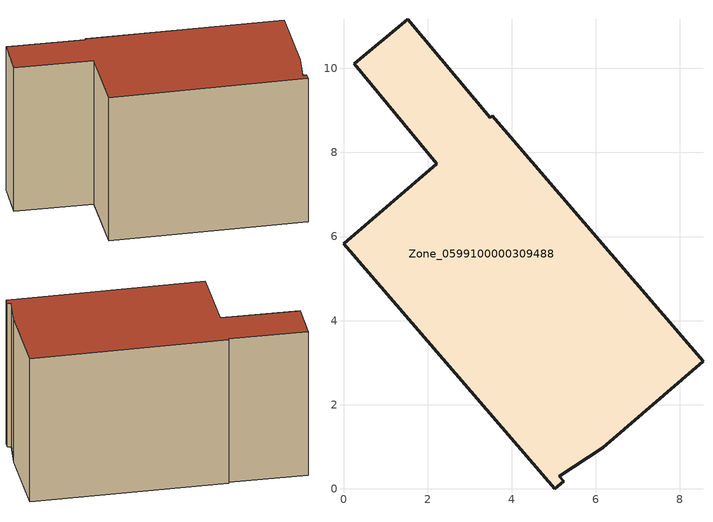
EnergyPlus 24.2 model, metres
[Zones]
Zone_0599100000309488
 floor ground (C_G): 2.22,7.73 0.25,10.11 1.53,11.17 3.49,8.82 3.54,8.87 8.55,3.03 6.17,0.98 5.13,0.29 5.23,0.17 5.03,0 0,5.83 z0
 wall outside (C_F): 3.49,8.82 1.53,11.17 0.25,10.11 2.22,7.73 0,5.83 5.03,0 5.23,0.17 5.13,0.29 6.17,0.98 8.55,3.03 3.54,8.87 3.49,8.82 z0:6.21
 roof outside (C_R): 5.13,0.29 6.17,0.98 8.55,3.03 3.54,8.87 3.49,8.82 1.53,11.17 0.25,10.11 2.22,7.73 0,5.83 5.03,0 5.23,0.17 z6.21
[BUILDING]
Pand.0599100000309488: North Axis=0; Terrain=City; Loads Convergence Tolerance Value=0.04; Temperature Convergence Tolerance Value=0.4; Solar Distribution=FullExterior; Maximum Number of Warmup Days=25; Minimum Number of Warmup Days=1
[Site:Location]
Rotterdam.The.Hague.AP_ZH_NLD Design_Conditions: Latitude=51.96; Longitude=4.45; Time Zone=1; Elevation=-4.5
[SITE:GROUNDTEMPERATURE:BUILDINGSURFACE]
18, 18, 18, 18, 18, 18, 18, 18, 18, 18, 18, 18
[MATERIAL] Thermal Absorptance=0.9; Solar Absorptance=0.7; Visible Absorptance=0.7
Name | Roughness | Thickness | Conductivity | Density | Specific Heat
G.TC.1946 | MediumSmooth | 0.15 | 1 | 540 | 1210
F.TC.1946 | Rough | 0.3 | 0.857143 | 1920 | 840
R.TC.1946 | MediumRough | 0.2 | 0.909091 | 1500 | 1000
[CONSTRUCTION]
C_G: G.TC.1946
C_F: F.TC.1946
C_R: R.TC.1946
[ZONE]
Zone_0599100000309488: Type=1; Multiplier=1; Ceiling Height=Autocalculate; Volume=Autocalculate; Floor Area=autocalculate; Part of Total Floor Area=Yes
[ZONEINFILTRATION:DESIGNFLOWRATE]
Infil_Zone_0599100000309488: Zone or ZoneList or Space or SpaceList=Zone_0599100000309488; Schedule=AlwaysOn; Design Flow Rate Calculation Method=Flow/Area; Flow Rate per Floor Area=0.003; Constant Term Coefficient=1; Temperature Term Coefficient=0; Velocity Term Coefficient=0; Velocity Squared Term Coefficient=0
[HVACTEMPLATE:ZONE:IDEALLOADSAIRSYSTEM]
Zone_0599100000309488: Maximum Heating Supply Air Temperature=50; Minimum Cooling Supply Air Temperature=13; Maximum Heating Supply Air Humidity Ratio=0.0156; Minimum Cooling Supply Air Humidity Ratio=0.0077; Heating Limit=NoLimit; Cooling Limit=NoLimit; Dehumidification Control Type=ConstantSensibleHeatRatio; Cooling Sensible Heat Ratio=0.7; Dehumidification Setpoint=60; Humidification Control Type=None; Humidification Setpoint=30; Outdoor Air Method=None; Outdoor Air Flow Rate per Person=0.00944; Outdoor Air Flow Rate per Zone Floor Area=0; Outdoor Air Flow Rate per Zone=0; Demand Controlled Ventilation Type=None; Outdoor Air Economizer Type=NoEconomizer; Heat Recovery Type=None; Sensible Heat Recovery Effectiveness=0.7; Latent Heat Recovery Effectiveness=0.65
[ZONECONTROL:THERMOSTAT]
ThermostatControl_Zone_0599100000309488: Zone or ZoneList=Zone_0599100000309488; Control Type Schedule=DualSetpointControlType; Control 1=Thermostat_Zone_0599100000309488; Temperature Difference Between Cutout And Setpoint=0
[THERMOSTATSETPOINT:DUALSETPOINT]
Thermostat_Zone_0599100000309488: Heating Setpoint Temperature Schedule=HeatingSetpoint_Zone_0599100000309488; Cooling Setpoint Temperature Schedule=CoolingSetpoint_Zone_0599100000309488
[SCHEDULE:COMPACT]
HeatingSetpoint_Zone_0599100000309488: Through: 12/31, For: AllDays, Until: 24:00, 21
CoolingSetpoint_Zone_0599100000309488: Through: 12/31, For: AllDays, Until: 24:00, 24
DualSetpointControlType: Through: 12/31, For: AllDays, Until: 24:00, 4
AlwaysOn: Through: 12/31, For: AllDays, Until: 24:00, 1
